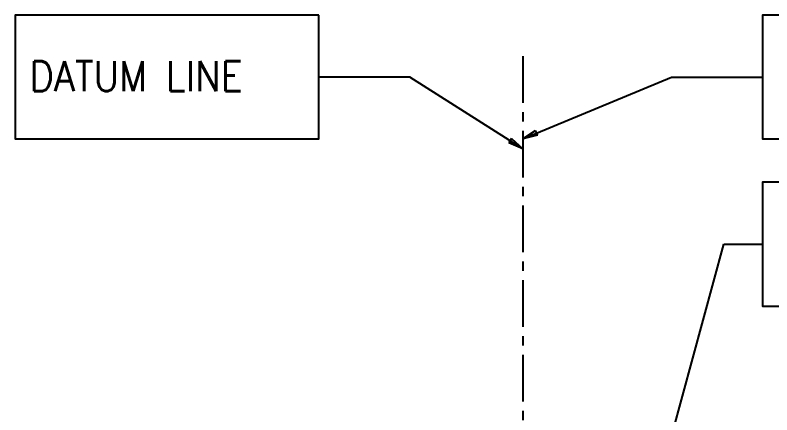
# Model space of a CAD drawing. Extents: x 28911 to 70911, y -59 to 29641.
# Drawn here: x 37463 to 43538, y 8862 to 12072 of the extents above; entities that cross this region are included whole.
import ezdxf

# ---------------------------------------------------------------- set-up
doc = ezdxf.new("R2010")
doc.units = 0
doc.header["$LTSCALE"] = 300
doc.header["$MEASUREMENT"] = 0
doc.linetypes.add('CENTRO', pattern=[2, 1.25, -0.25, 0.25, -0.25])
doc.layers.add('ASSI', color=254, linetype='CENTRO')
doc.layers.add('QUOTE', color=7, linetype='Continuous')
doc.styles.get("Standard").update_dxf_attribs({"font": 'STANDARD'})
doc.dimstyles.new('sc1a40', dxfattribs={"dimscale": 40, "dimtxt": 3, "dimasz": 3, "dimexe": 0, "dimexo": 0, "dimgap": 1, "dimtad": 1, "dimzin": 12, "dimdsep": 46, "dimtxsty": 'Standard', "dimblk": 'CLOSEDBLANK', "dimcen": 1, "dimclrd": 253, "dimclre": 253, "dimclrt": 2, "dimadec": 0, "dimazin": 3, "dimtfac": 1, "dimtmove": 0, "dimatfit": 1, "dimldrblk": 'CLOSEDBLANK', "dimfxl": 1, "dimtolj": 1, "dimtzin": 0, "dimarcsym": 0})

# ---------------------------------------------------------------- blocks, each defined once
blk = doc.blocks.new('_ClosedBlank')
at = {"color": 0, "linetype": 'ByBlock', "lineweight": -2}
for p, q in [((-1, 0.167), (0, 0)), ((-1, 0.167), (-1, -0.167)), ((0, 0), (-1, -0.167))]:
    blk.add_line(p, q, dxfattribs=at)

msp = doc.modelspace()

# ---------------------------------------------------------------- linework, layer by layer
at = {"layer": 'ASSI'}
msp.add_line((41537.944, 11743.994), (41537.944, 5126.392), dxfattribs=at)
at = {"layer": 'QUOTE', "color": 31}
for points in [[(39902.484, 12072.404), (37463.321, 12072.404), (37463.321, 11077.744), (39902.484, 11077.744)], [(46483.557, 12072.404), (43461.944, 12072.404), (43461.944, 11077.744), (46483.557, 11077.744)], [(46529.414, 10730.27), (43461.944, 10730.27), (43461.944, 9735.61), (46529.414, 9735.61)]]:
    msp.add_lwpolyline(points, close=True, dxfattribs=at)

# ---------------------------------------------------------------- texts
at = {"color": 7, "insert": (37577.438, 11461.696), "char_height": 240, "attachment_point": 7}
msp.add_mtext('DATUM LINE', dxfattribs=at)

# ---------------------------------------------------------------- leaders
at = {"layer": 'QUOTE'}
for points in [[(41537.944, 10999.597), (40632.956, 11574.956), (39902.484, 11575.074)], [(41537.944, 11080.167), (42731.472, 11574.956), (43461.944, 11575.074)], [(42196.59, 6718.338), (43153.834, 10232.91), (43461.944, 10232.94)]]:
    msp.add_leader(points, dimstyle='sc1a40', override={"dimgap": 1, "dimtad": 0}, dxfattribs=at)

doc.saveas('drawing.dxf')
